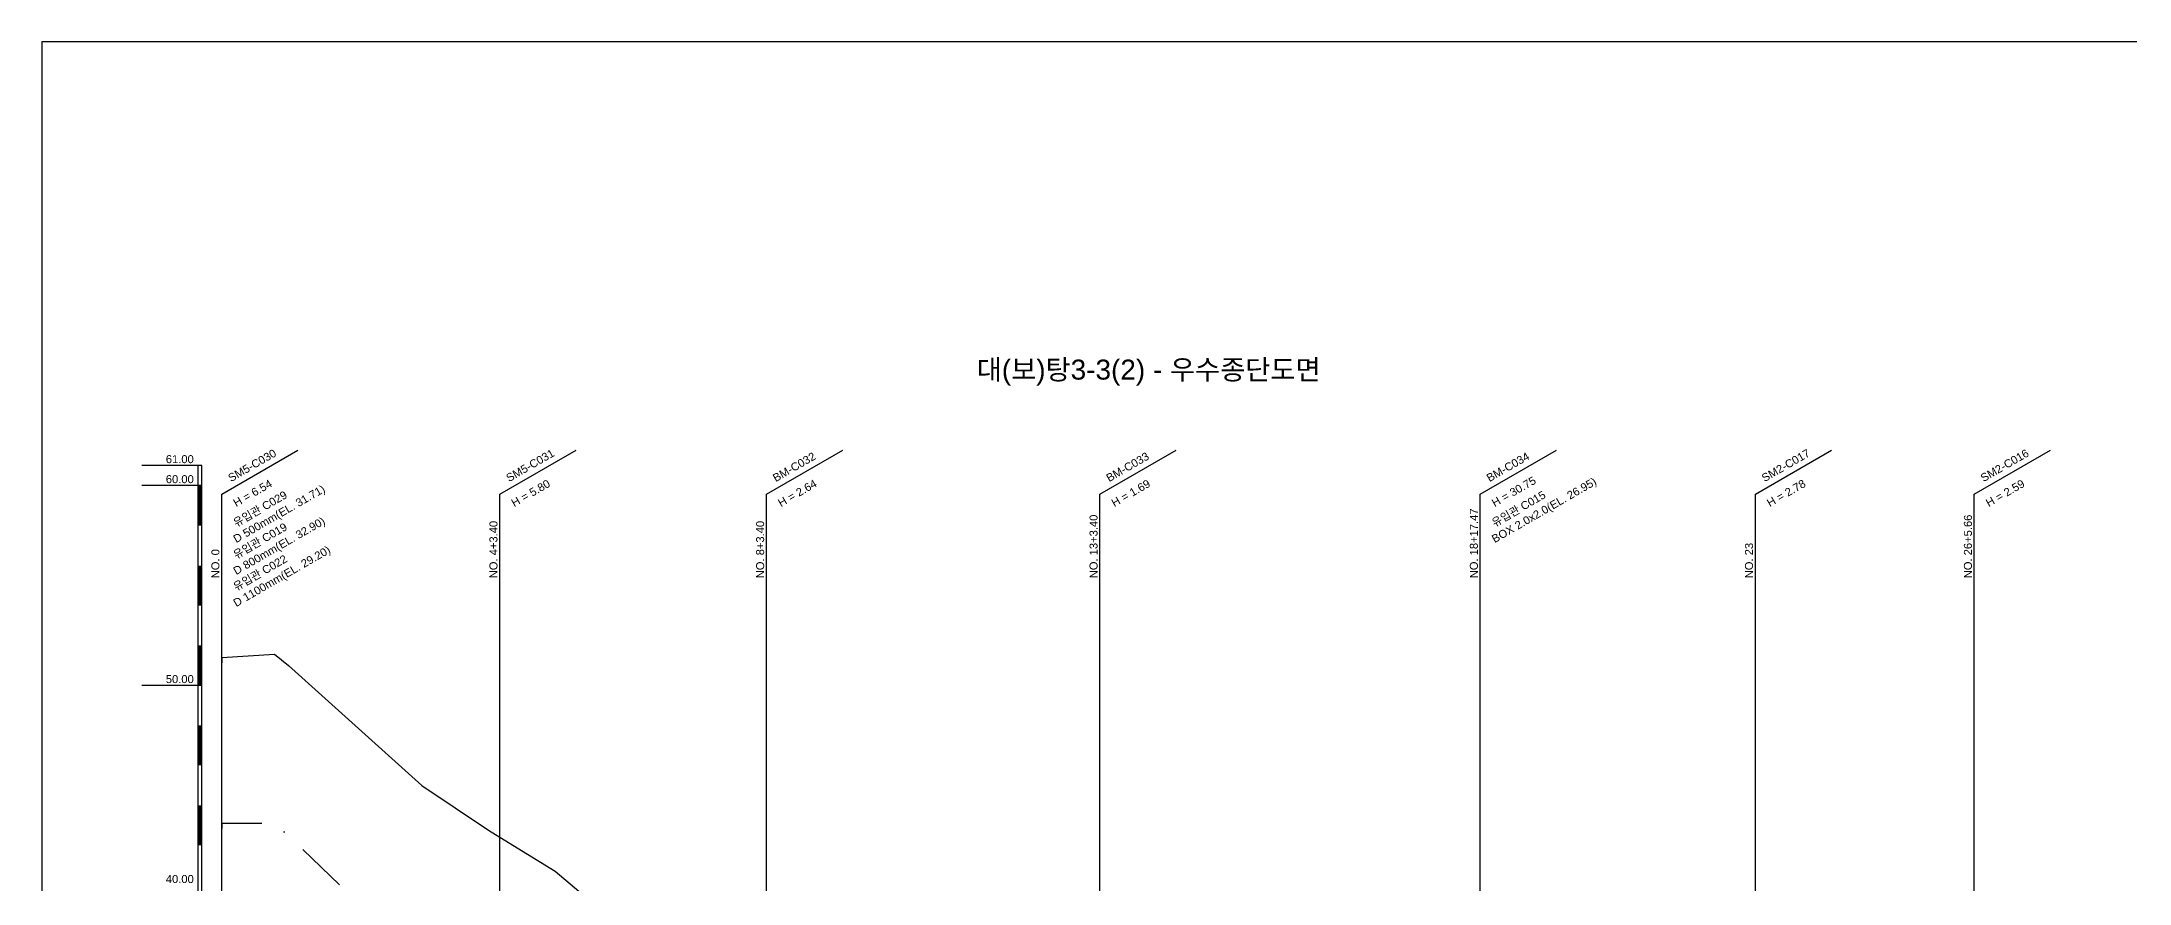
# Model space of a CAD drawing. Header units: millimetres. Extents: x -7351 to 135086, y 1419 to 5643.
# Drawn here: x 39273 to 39795, y 1803 to 2013 of the extents above; entities that cross this region are included whole.
import ezdxf
from ezdxf.enums import TextEntityAlignment as Align

# ---------------------------------------------------------------- set-up
doc = ezdxf.new("R2010")
doc.units = ezdxf.units.MM
doc.linetypes.add('DASHDOT', pattern=[25.4, 12.7, -6.35, 0, -6.35])
for name, color, linetype in [('KZ_종단_깃발', 7, 'Continuous'), ('KZ_종단_노선명', 7, 'Continuous'), ('KZ_종단_도각', 7, 'Continuous'), ('KZ_종단_암선1', 56, 'DASHDOT'), ('KZ_종단_지반선', 3, 'Continuous'), ('KZ_종단_폴대', 7, 'Continuous')]:
    doc.layers.add(name, color=color, linetype=linetype)
doc.styles.get("Standard").update_dxf_attribs({"font": 'arial.ttf'})

msp = doc.modelspace()

# ---------------------------------------------------------------- linework, layer by layer
at = {"layer": 'KZ_종단_깃발'}
for p, q in [((39318.36, 1899.85), (39337.41, 1910.85)), ((39387.86, 1899.85), (39406.91, 1910.85)), ((39454.52, 1899.85), (39473.58, 1910.85)), ((39537.86, 1899.85), (39556.91, 1910.85)), ((39632.92, 1899.85), (39651.97, 1910.85)), ((39701.69, 1899.85), (39720.75, 1910.85)), ((39756.41, 1899.85), (39775.46, 1910.85)), ((39318.36, 1587.04), (39318.36, 1899.85)), ((39387.86, 1587.04), (39387.86, 1899.85)), ((39454.52, 1587.04), (39454.52, 1899.85)), ((39537.86, 1587.04), (39537.86, 1899.85)), ((39632.92, 1587.04), (39632.92, 1899.85)), ((39701.69, 1587.04), (39701.69, 1899.85)), ((39756.41, 1587.04), (39756.41, 1899.85))]:
    msp.add_line(p, q, dxfattribs=at)
at = {"layer": 'KZ_종단_도각'}
msp.add_lwpolyline([(39273.36, 1419.04), (40114.36, 1419.04), (40114.36, 2013.04), (39273.36, 2013.04)], close=True, dxfattribs=at)
at = {"layer": 'KZ_종단_암선1', "flags": 128}
msp.add_lwpolyline([(39318.36, 1817.62), (39318.36, 1817.62), (39318.36, 1817.62), (39318.36, 1817.62), (39318.36, 1817.62), (39318.36, 1817.62), (39318.36, 1817.62), (39318.36, 1817.62), (39318.36, 1816.29), (39318.36, 1817.62), (39331.55, 1817.58), (39335.03, 1814.54), (39351.69, 1798.45), (39368.36, 1782.35), (39385.03, 1770.1), (39387.86, 1768.17), (39401.69, 1758.73), (39418.36, 1743.51), (39435.03, 1733.63), (39451.69, 1724.4), (39454.53, 1722.94), (39468.36, 1715.79), (39485.03, 1705.9), (39501.69, 1704.9), (39518.36, 1702.86), (39535.03, 1701.23), (39537.86, 1699.91), (39551.69, 1693.48), (39568.36, 1692.39), (39585.03, 1691.35), (39601.69, 1693.16), (39618.36, 1687.7), (39623.08, 1687.97), (39632.92, 1688.51), (39632.92, 1688.51), (39632.92, 1688.51), (39632.92, 1688.51), (39632.92, 1688.51), (39632.93, 1688.51), (39635.03, 1688.63), (39651.69, 1689.55), (39668.36, 1690.48), (39685.03, 1691.4), (39687.86, 1692.21), (39701.69, 1696.13), (39718.36, 1697.06), (39735.03, 1697.58), (39737.86, 1698.05), (39751.69, 1700.37), (39756.41, 1700.63), (39764.18, 1702.73), (39768.36, 1706.29), (39774.21, 1709.69), (39781.73, 1714.4)], dxfattribs=at)
at = {"layer": 'KZ_종단_지반선', "flags": 128}
msp.add_lwpolyline([(39318.36, 1859.02), (39318.36, 1859.02), (39318.36, 1859.02), (39318.36, 1859.02), (39318.36, 1859.02), (39318.36, 1859.02), (39318.36, 1859.02), (39318.36, 1859.02), (39318.36, 1857.69), (39318.36, 1859.02), (39331.55, 1859.85), (39335.03, 1857.04), (39351.69, 1842.04), (39368.36, 1827.04), (39385.03, 1815.87), (39387.86, 1814.13), (39401.69, 1805.6), (39418.36, 1791.48)], dxfattribs=at)
at = {"layer": 'KZ_종단_폴대'}
for p, q in [((39313.36, 1907.04), (39298.36, 1907.04)), ((39313.36, 1902.04), (39298.36, 1902.04)), ((39313.36, 1852.04), (39298.36, 1852.04))]:
    msp.add_line(p, q, dxfattribs=at)
msp.add_lwpolyline([(39313.36, 1587.04), (39313.36, 1907.04), (39312.36, 1907.04), (39312.36, 1587.04), (39313.36, 1587.04)], dxfattribs=at)
for points in [[(39312.86, 1892.04, 1, 1, 0), (39312.86, 1902.04, 1, 1, 0)], [(39312.86, 1872.04, 1, 1, 0), (39312.86, 1882.04, 1, 1, 0)], [(39312.86, 1852.04, 1, 1, 0), (39312.86, 1862.04, 1, 1, 0)], [(39312.86, 1832.04, 1, 1, 0), (39312.86, 1842.04, 1, 1, 0)], [(39312.86, 1812.04, 1, 1, 0), (39312.86, 1822.04, 1, 1, 0)]]:
    msp.add_lwpolyline(points, format="xyseb", dxfattribs=at)

# ---------------------------------------------------------------- texts
at = {"layer": 'KZ_종단_깃발'}
for s, rotation, p in [('SM5-C030', 30, (39320.96, 1902.35)), ('SM5-C031', 30, (39390.46, 1902.35)), ('BM-C032', 30, (39457.12, 1902.35)), ('BM-C033', 30, (39540.46, 1902.35)), ('BM-C034', 30, (39635.52, 1902.35)), ('SM2-C017', 30, (39704.29, 1902.35)), ('SM2-C016', 30, (39759.01, 1902.35)), ('NO. 13+3.40', 90, (39537.86, 1878.85)), ('NO. 18+17.47', 90, (39632.92, 1878.85)), ('NO. 26+5.66', 90, (39756.41, 1878.85)), ('NO. 4+3.40', 90, (39387.86, 1878.85)), ('NO. 8+3.40', 90, (39454.52, 1878.85)), ('NO. 0', 90, (39318.36, 1878.85)), ('NO. 23', 90, (39701.69, 1878.85))]:
    msp.add_text(s, height=2, rotation=rotation, dxfattribs=at).set_placement(p, align=Align.BOTTOM_LEFT)
for s, p in [('H = 6.54', (39320.96, 1898.35)), ('D 500mm(EL. 31.71)', (39320.96, 1889.35)), ('유입관 C029', (39320.96, 1893.35)), ('H = 5.80', (39390.46, 1898.35)), ('H = 2.64', (39457.12, 1898.35)), ('H = 1.69', (39540.46, 1898.35)), ('H = 30.75', (39635.52, 1898.35)), ('BOX 2.0x2.0(EL. 26.95)', (39635.52, 1889.35)), ('유입관 C015', (39635.52, 1893.35)), ('H = 2.78', (39704.29, 1898.35)), ('H = 2.59', (39759.01, 1898.35)), ('D 800mm(EL. 32.90)', (39320.96, 1881.35)), ('유입관 C019', (39320.96, 1885.35)), ('D 1100mm(EL. 29.20)', (39320.96, 1873.35)), ('유입관 C022', (39320.96, 1877.35))]:
    msp.add_text(s, height=2, rotation=30, dxfattribs=at).set_placement(p, align=Align.TOP_LEFT)
at = {"layer": 'KZ_종단_노선명'}
msp.add_text('대(보)탕3-3(2) - 우수종단도면', height=5, dxfattribs=at).set_placement((39550.04, 1927.04), align=Align.BOTTOM_CENTER)
at = {"layer": 'KZ_종단_폴대'}
for s, p in [('61.00', (39311.36, 1907.04)), ('60.00', (39311.36, 1902.04)), ('50.00', (39311.36, 1852.04)), ('40.00', (39311.36, 1802.04))]:
    msp.add_text(s, height=2, dxfattribs=at).set_placement(p, align=Align.BOTTOM_RIGHT)

doc.saveas('drawing.dxf')
